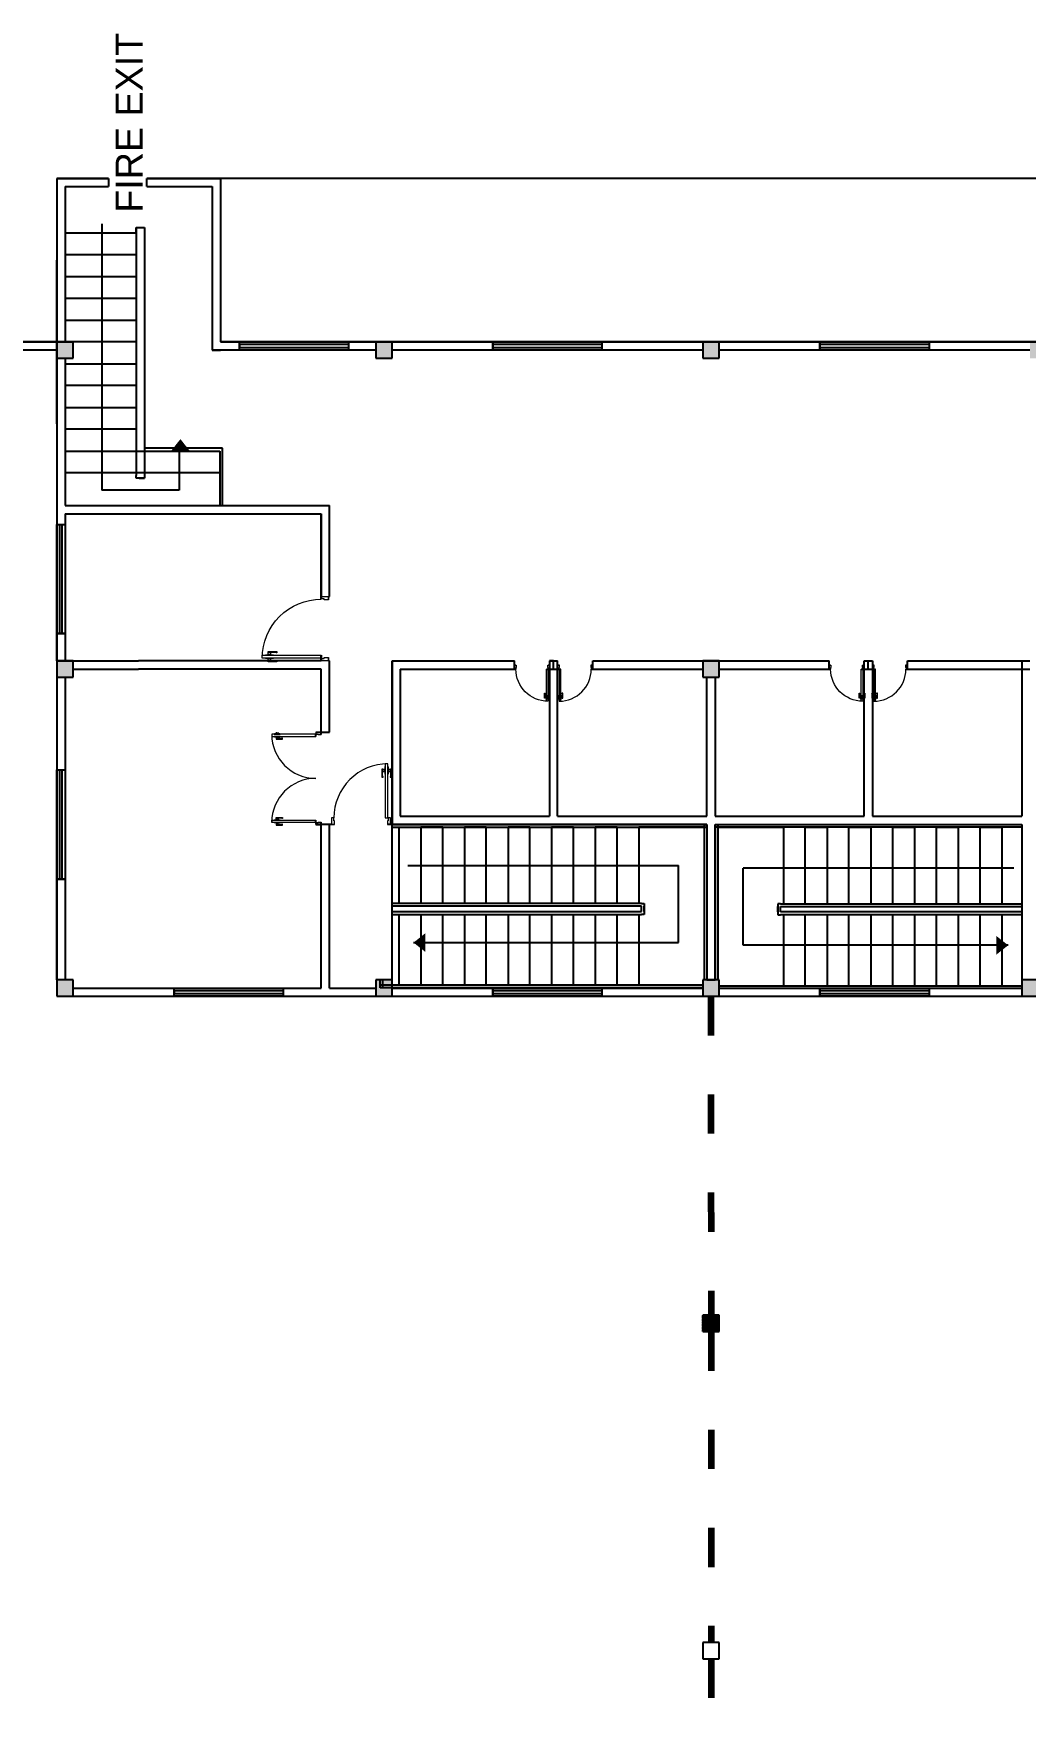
# Model space of a CAD drawing. Header units: millimetres. Extents: x 3339 to 2017737, y 4955 to 2748989.
# Drawn here: x 1051116 to 1069308, y 1700437 to 1731316 of the extents above; entities that cross this region are included whole.
import ezdxf

# ---------------------------------------------------------------- set-up
doc = ezdxf.new("R2010")
doc.units = ezdxf.units.MM
doc.header["$LTSCALE"] = 30
doc.linetypes.add('ACAD_ISO03W100', pattern=[30, 12, -18])
for name, color, linetype, lineweight in [('A-DETL-GENF', 92, 'Continuous', 13), ('A-DOOR', 31, 'Continuous', 13), ('T-WAL', 4, 'Continuous', 5)]:
    doc.layers.add(name, color=color, linetype=linetype, lineweight=lineweight)
doc.styles.get("Standard").update_dxf_attribs({"font": 'arial.ttf'})

# ---------------------------------------------------------------- blocks, each defined once
blk = doc.blocks.new('D4')
at = {"layer": 'A-DETL-GENF'}
for p, q in [((-1072, -29), (-1072, -112)), ((-1052, -29), (-1072, -29)), ((-1060, -41), (-1072, -30)), ((-1072, -112), (-1060, -112)), ((-1059, -112), (-1072, -112)), ((-1072, -112), (-1072, -150)), ((-1072, -150), (-1059, -150)), ((-1060, -112), (-1060, -41)), ((-1060, -41), (-1052, -41)), ((-1059, -150), (-1059, -112)), ((-1059, -115), (-1059, -147)), ((-1027, -115), (-1059, -115)), ((-1059, -147), (-1027, -147)), ((-1052, -41), (-1052, -29)), ((-1021, -74), (-1027, -80)), ((-1027, -80), (-1027, -182)), ((-1027, -147), (-1027, -115)), ((-1027, -182), (-1021, -188)), ((-1021, -188), (-1021, -74)), ((-974, -80), (-981, -74)), ((-981, -74), (-981, -188)), ((-981, -188), (-974, -182)), ((-974, -182), (-974, -80)), ((-943, -115), (-974, -115)), ((-974, -115), (-974, -147)), ((-974, -147), (-943, -147)), ((-930, -29), (-949, -29)), ((-949, -29), (-949, -41)), ((-949, -41), (-941, -41)), ((-943, -112), (-943, -150)), ((-930, -112), (-943, -112)), ((-943, -147), (-943, -115)), ((-943, -150), (-930, -150)), ((-941, -41), (-930, -30)), ((-941, -41), (-941, -112)), ((-941, -112), (-930, -112)), ((-930, -112), (-930, -29)), ((-930, -150), (-930, -112))]:
    blk.add_line(p, q, dxfattribs=at)
at = {"layer": 'A-DOOR', "lineweight": 18}
for p, q in [((-1059, 683), (-1024, 683)), ((-1014, 683), (-1059, 683)), ((-1059, 683), (-1059, 583)), ((-1059, 583), (-1024, 583)), ((-1024, 583), (-1024, 626)), ((-1024, 626), (-1014, 626)), ((-981, 583), (-1021, 583)), ((-1021, 583), (-1021, -231)), ((-1014, 626), (-1014, 683)), ((-981, -231), (-981, 583)), ((-169, 683), (-214, 683)), ((-214, 683), (-214, 626)), ((-214, 626), (-204, 626)), ((-204, 683), (-169, 683)), ((-204, 626), (-204, 583)), ((-204, 583), (-169, 583)), ((-169, 583), (-169, 683)), ((-1021, -231), (-981, -231))]:
    blk.add_line(p, q, dxfattribs=at)
at = {"layer": 'A-DOOR'}
blk.add_arc((-1021, 583), 814, 270, 0, dxfattribs=at)

msp = doc.modelspace()

# ---------------------------------------------------------------- hatches: boundary and pattern name
at = {"true_color": 0xf8d731}
h = msp.add_hatch(color=40, dxfattribs=at)
h.dxf.hatch_style = 1
h.paths.add_polyline_path([(1051841.166, 1725662.224), (1051691.166, 1725662.224), (1051541.166, 1725662.224), (1051541.166, 1725362.224), (1051841.166, 1725362.224)])
h.paths.add_polyline_path([(1057691.166, 1725662.224), (1057541.166, 1725662.224), (1057391.166, 1725662.224), (1057391.166, 1725512.224), (1057391.166, 1725362.224), (1057691.166, 1725362.224)])
h.paths.add_polyline_path([(1063691.166, 1725662.224), (1063541.166, 1725662.224), (1063391.166, 1725662.224), (1063391.166, 1725512.224), (1063391.166, 1725362.224), (1063691.166, 1725362.224)])
h.paths.add_polyline_path([(1063691.166, 1719812.224), (1063541.166, 1719812.224), (1063391.166, 1719812.224), (1063391.166, 1719662.224), (1063391.166, 1719512.224), (1063691.166, 1719512.224)])
h.paths.add_polyline_path([(1069691.166, 1725662.224), (1069541.166, 1725662.224), (1069391.166, 1725662.224), (1069391.166, 1725512.224), (1069391.166, 1725362.224), (1069691.166, 1725362.224)])
h.paths.add_polyline_path([(1075541.166, 1725662.224), (1075391.166, 1725662.224), (1075241.166, 1725662.224), (1075241.166, 1725512.224), (1075241.166, 1725362.224), (1075541.166, 1725362.224)])
h.paths.add_polyline_path([(1078691.166, 1725662.224), (1078541.166, 1725662.224), (1078391.166, 1725662.224), (1078391.166, 1725362.224), (1078691.166, 1725362.224)])
h.paths.add_polyline_path([(1084541.166, 1725662.224), (1084391.166, 1725662.224), (1084241.166, 1725662.224), (1084241.166, 1725512.224), (1084241.166, 1725362.224), (1084541.166, 1725362.224)])
h.paths.add_polyline_path([(1084541.166, 1719812.224), (1084391.166, 1719812.224), (1084241.166, 1719812.224), (1084241.166, 1719662.224), (1084241.166, 1719512.224), (1084541.166, 1719512.224)])
h.paths.add_polyline_path([(1075541.166, 1713962.224), (1075391.166, 1713962.224), (1075241.166, 1713962.224), (1075241.166, 1713812.224), (1075241.166, 1713662.224), (1075541.166, 1713662.224)])
h.paths.add_polyline_path([(1069541.166, 1713962.224), (1069391.166, 1713962.224), (1069241.166, 1713962.224), (1069241.166, 1713812.224), (1069241.166, 1713662.224), (1069541.166, 1713662.224)])
h.paths.add_polyline_path([(1063691.166, 1713962.224), (1063541.166, 1713962.224), (1063391.166, 1713962.224), (1063391.166, 1713662.224), (1063691.166, 1713662.224)])
h.paths.add_polyline_path([(1057691.166, 1713962.224), (1057541.166, 1713962.224), (1057391.166, 1713962.224), (1057391.166, 1713812.224), (1057391.166, 1713662.224), (1057691.166, 1713662.224)])
h.paths.add_polyline_path([(1051841.166, 1713962.224), (1051691.166, 1713962.224), (1051541.166, 1713962.224), (1051541.166, 1713812.224), (1051541.166, 1713662.224), (1051841.166, 1713662.224)])
h.paths.add_polyline_path([(1051841.166, 1719812.224), (1051691.166, 1719812.224), (1051541.166, 1719812.224), (1051541.166, 1719662.224), (1051541.166, 1719512.224), (1051841.166, 1719512.224)])
at = {"true_color": 0xcd2027}
h = msp.add_hatch(color=242, dxfattribs=at)
h.dxf.hatch_style = 1
h.paths.add_polyline_path([(1053808.547, 1723830.935), (1053808.547, 1723879.506), (1053978.547, 1723665.792), (1053808.547, 1723665.792)])
h.paths.add_polyline_path([(1053808.547, 1723879.506), (1053808.547, 1723830.935), (1053808.547, 1723665.792), (1053638.547, 1723665.792)])
h = msp.add_hatch(color=242, dxfattribs=at)
h.dxf.hatch_style = 1
h.paths.add_polyline_path([(1058134.025, 1714646.334), (1058085.453, 1714646.334), (1058299.167, 1714476.334), (1058299.167, 1714646.334)])
h.paths.add_polyline_path([(1058085.453, 1714646.334), (1058134.025, 1714646.334), (1058299.167, 1714646.334), (1058299.167, 1714816.334)])
h = msp.add_hatch(color=242, dxfattribs=at)
h.dxf.hatch_style = 1
h.paths.add_polyline_path([(1068943.833, 1714596.334), (1068992.405, 1714596.334), (1068778.691, 1714426.334), (1068778.691, 1714596.334)])
h.paths.add_polyline_path([(1068992.405, 1714596.334), (1068943.833, 1714596.334), (1068778.691, 1714596.334), (1068778.691, 1714766.334)])
at = {"ltscale": 2, "true_color": 0xf8d731}
h = msp.add_hatch(dxfattribs=at)
h.set_pattern_fill('ANGLE', color=40)
h.set_pattern_definition([(0, (853779.603, 1616602.153), (0, 6.985), [5.08, -1.905]), (90, (853779.603, 1616602.153), (-6.985, 4e-16), [5.08, -1.905])])
h.paths.add_polyline_path([(1063692.342, 1707812.224), (1063542.342, 1707812.224), (1063392.342, 1707812.224), (1063392.342, 1707662.224), (1063392.342, 1707512.224), (1063692.342, 1707512.224)])

# ---------------------------------------------------------------- linework, layer by layer
for p, q in [((1052491.166, 1728662.224), (1051541.166, 1728662.224)), ((1051541.166, 1728662.224), (1051541.166, 1727162.224)), ((1051541.166, 1728662.224), (1052491.166, 1728662.224)), ((1051541.166, 1728662.224), (1052491.166, 1728662.224)), ((1051691.166, 1728662.224), (1052491.166, 1728662.224)), ((1052491.166, 1728662.224), (1052491.166, 1728512.224)), ((1073541.166, 1728662.224), (1053191.166, 1728662.224)), ((1053191.166, 1728662.224), (1053541.166, 1728662.224)), ((1053191.166, 1728662.224), (1054541.166, 1728662.224)), ((1053191.166, 1728512.224), (1053191.166, 1728662.224)), ((1054541.166, 1728662.224), (1054541.166, 1725662.224)), ((1051691.166, 1728512.224), (1051691.166, 1727162.224)), ((1051691.166, 1728512.224), (1052491.166, 1728512.224)), ((1053191.166, 1728512.224), (1054391.166, 1728512.224)), ((1054391.166, 1728512.224), (1054391.166, 1725662.224)), ((1051541.166, 1724162.224), (1051541.166, 1727162.224)), ((1051541.166, 1727162.224), (1051541.166, 1725662.224)), ((1051691.166, 1727162.224), (1051691.166, 1725662.224)), ((1051841.166, 1725662.224), (1042541.166, 1725662.224)), ((1048541.166, 1725662.224), (1051541.166, 1725662.224)), ((1051541.166, 1725512.224), (1048691.166, 1725512.224)), ((1051541.166, 1725662.224), (1051541.166, 1724162.224)), ((1051541.166, 1725662.224), (1051841.166, 1725662.224)), ((1051541.166, 1725662.224), (1051541.166, 1713662.224)), ((1051541.166, 1725662.224), (1051541.166, 1725362.224)), ((1051841.166, 1725662.224), (1051541.166, 1725662.224)), ((1051541.166, 1725662.224), (1051541.166, 1725512.224)), ((1051541.166, 1725662.224), (1051541.166, 1719662.224)), ((1051541.166, 1725662.224), (1051541.166, 1719812.224)), ((1051541.166, 1725662.224), (1051541.166, 1722662.224)), ((1051841.166, 1725662.224), (1051691.166, 1725662.224)), ((1051841.166, 1725362.224), (1051841.166, 1725662.224)), ((1051841.166, 1725512.224), (1051841.166, 1725662.224)), ((1054391.166, 1725662.224), (1054391.166, 1725512.224)), ((1057391.166, 1725512.224), (1054391.166, 1725512.224)), ((1054391.166, 1725512.224), (1054541.166, 1725512.224)), ((1072541.166, 1725662.224), (1054541.166, 1725662.224)), ((1054541.166, 1725662.224), (1057541.166, 1725662.224)), ((1057391.166, 1725662.224), (1056891.166, 1725662.224)), ((1056891.166, 1725662.224), (1056891.166, 1725512.224)), ((1057391.166, 1725662.224), (1057391.166, 1725362.224)), ((1057691.166, 1725662.224), (1057391.166, 1725662.224)), ((1057391.166, 1725662.224), (1057391.166, 1725512.224)), ((1057541.166, 1725662.224), (1063541.166, 1725662.224)), ((1057691.166, 1725662.224), (1057541.166, 1725662.224)), ((1057691.166, 1725362.224), (1057691.166, 1725662.224)), ((1057691.166, 1725512.224), (1057691.166, 1725662.224)), ((1057691.166, 1725662.224), (1059541.166, 1725662.224)), ((1063391.166, 1725512.224), (1057691.166, 1725512.224)), ((1059541.166, 1725662.224), (1059541.166, 1725512.224)), ((1063391.166, 1725662.224), (1063391.166, 1725362.224)), ((1063691.166, 1725662.224), (1063391.166, 1725662.224)), ((1063391.166, 1725662.224), (1063391.166, 1725512.224)), ((1063541.166, 1725662.224), (1069541.166, 1725662.224)), ((1063691.166, 1725662.224), (1063541.166, 1725662.224)), ((1063691.166, 1725362.224), (1063691.166, 1725662.224)), ((1063691.166, 1725512.224), (1063691.166, 1725662.224)), ((1063691.166, 1725662.224), (1065541.166, 1725662.224)), ((1069391.166, 1725512.224), (1063691.166, 1725512.224)), ((1065541.166, 1725662.224), (1065541.166, 1725512.224)), ((1051541.166, 1725362.224), (1051841.166, 1725362.224)), ((1051691.166, 1725362.224), (1051691.166, 1722662.224)), ((1057391.166, 1725362.224), (1057691.166, 1725362.224)), ((1063391.166, 1725362.224), (1063691.166, 1725362.224)), ((1051691.166, 1722662.224), (1055541.166, 1722662.224)), ((1051691.166, 1722512.224), (1051691.166, 1719812.224)), ((1051691.166, 1722512.224), (1055541.166, 1722512.224)), ((1051691.166, 1722512.224), (1051691.166, 1719812.224)), ((1055541.166, 1722662.224), (1056541.166, 1722662.224)), ((1055541.166, 1722512.224), (1056391.166, 1722512.224)), ((1056391.166, 1720944.256), (1056391.166, 1722512.224)), ((1056391.166, 1722512.224), (1056391.166, 1720944.256)), ((1056541.166, 1720994.746), (1056541.166, 1722662.224)), ((1056524.033, 1720994.746), (1056541.166, 1720994.746)), ((1051541.166, 1719812.224), (1051541.166, 1720312.224)), ((1051541.166, 1720312.224), (1051691.166, 1720312.224)), ((1051541.166, 1719812.224), (1053041.166, 1719812.224)), ((1051541.166, 1719812.224), (1051541.166, 1719512.224)), ((1051841.166, 1719812.224), (1051541.166, 1719812.224)), ((1051541.166, 1719812.224), (1051541.166, 1719662.224)), ((1051841.166, 1719812.224), (1051691.166, 1719812.224)), ((1051841.166, 1719512.224), (1051841.166, 1719812.224)), ((1051841.166, 1719662.224), (1051841.166, 1719812.224)), ((1051841.166, 1719662.224), (1053041.166, 1719662.224)), ((1056391.166, 1719812.224), (1053041.166, 1719812.224)), ((1056391.166, 1719662.224), (1053041.166, 1719662.224)), ((1056391.166, 1719812.224), (1056391.166, 1719915.861)), ((1056391.166, 1719915.861), (1056391.166, 1719812.224)), ((1056391.166, 1718459.72), (1056391.166, 1719662.224)), ((1056524.033, 1719812.224), (1056541.166, 1719812.224)), ((1056541.166, 1718504.407), (1056541.166, 1719812.224)), ((1057691.166, 1713812.224), (1057691.166, 1719812.224)), ((1057691.166, 1719812.224), (1059934.335, 1719812.224)), ((1057691.166, 1719812.224), (1057691.166, 1716812.224)), ((1057841.166, 1719812.224), (1059934.335, 1719812.224)), ((1057841.166, 1719662.224), (1059961.824, 1719662.224)), ((1057841.166, 1719662.224), (1057841.166, 1716962.224)), ((1059934.335, 1719662.224), (1059934.335, 1719812.224)), ((1060521.74, 1719662.224), (1060784.591, 1719662.224)), ((1060578.166, 1719812.224), (1060728.166, 1719812.224)), ((1060578.166, 1719812.224), (1060691.166, 1719812.224)), ((1060653.166, 1719812.224), (1060578.166, 1719812.224)), ((1060578.166, 1719812.224), (1060578.166, 1716962.224)), ((1060653.166, 1719662.224), (1060653.166, 1719812.224)), ((1060728.166, 1716962.224), (1060728.166, 1719812.224)), ((1061344.508, 1719662.224), (1063391.166, 1719662.224)), ((1061371.997, 1719812.224), (1065707.737, 1719812.224)), ((1061371.997, 1719662.224), (1061371.997, 1719812.224)), ((1063391.166, 1719812.224), (1063391.166, 1719512.224)), ((1063691.166, 1719812.224), (1063391.166, 1719812.224)), ((1063391.166, 1719812.224), (1063391.166, 1719662.224)), ((1063691.166, 1719812.224), (1063541.166, 1719812.224)), ((1063691.166, 1719512.224), (1063691.166, 1719812.224)), ((1063691.166, 1719662.224), (1063691.166, 1719812.224)), ((1063691.166, 1719662.224), (1065735.227, 1719662.224)), ((1065707.737, 1719662.224), (1065707.737, 1719812.224)), ((1066295.143, 1719662.224), (1066557.994, 1719662.224)), ((1066353.166, 1719812.224), (1066503.166, 1719812.224)), ((1066353.166, 1716962.224), (1066353.166, 1719812.224)), ((1066428.166, 1719662.224), (1066428.166, 1719812.224)), ((1066428.166, 1719812.224), (1066503.166, 1719812.224)), ((1066503.166, 1719812.224), (1066503.166, 1717012.224)), ((1067117.91, 1719662.224), (1069391.166, 1719662.224)), ((1067145.4, 1719812.224), (1069391.166, 1719812.224)), ((1067145.4, 1719662.224), (1067145.4, 1719812.224)), ((1069241.166, 1719812.224), (1069241.166, 1716962.224)), ((1051541.166, 1719512.224), (1051841.166, 1719512.224)), ((1051691.166, 1719512.224), (1051691.166, 1713962.224)), ((1063391.166, 1719512.224), (1063691.166, 1719512.224)), ((1063466.166, 1716962.224), (1063466.166, 1719512.224)), ((1063616.166, 1719512.224), (1063616.166, 1716962.224)), ((1056290.298, 1718426.948), (1056290.298, 1718466.671)), ((1056291.859, 1718504.407), (1056391.166, 1718504.407)), ((1056391.166, 1718504.407), (1056541.166, 1718504.407)), ((1056290.298, 1717658.314), (1056290.298, 1717658.317)), ((1056290.298, 1716849.96), (1056290.298, 1716889.683)), ((1056391.166, 1713812.224), (1056391.166, 1716856.912)), ((1057841.166, 1716962.224), (1060578.166, 1716962.224)), ((1057841.166, 1716962.224), (1060578.166, 1716962.224)), ((1060728.166, 1716962.224), (1063466.166, 1716962.224)), ((1063616.166, 1716962.224), (1066353.166, 1716962.224)), ((1063616.166, 1716962.224), (1066353.166, 1716962.224)), ((1066503.166, 1717012.224), (1066503.166, 1717012.224)), ((1066503.166, 1717012.224), (1066503.166, 1716962.224)), ((1066503.166, 1716962.224), (1069241.166, 1716962.224)), ((1056291.859, 1716812.224), (1056391.166, 1716812.224)), ((1056578.31, 1716812.224), (1056291.859, 1716812.224)), ((1056541.166, 1713812.224), (1056541.166, 1716812.224)), ((1057691.166, 1716812.224), (1063466.166, 1716812.224)), ((1060578.166, 1716812.224), (1060728.166, 1716812.224)), ((1063466.166, 1716812.224), (1063466.166, 1713962.224)), ((1063616.166, 1716812.224), (1069241.166, 1716812.224)), ((1063616.166, 1713962.224), (1063616.166, 1716812.224)), ((1069241.166, 1716812.224), (1069241.166, 1713812.224)), ((1051541.166, 1713962.224), (1051541.166, 1715812.224)), ((1051541.166, 1715812.224), (1051691.166, 1715812.224)), ((1051541.166, 1713962.224), (1051541.166, 1713662.224)), ((1051841.166, 1713962.224), (1051541.166, 1713962.224)), ((1051541.166, 1713962.224), (1051541.166, 1713812.224)), ((1051841.166, 1713962.224), (1051691.166, 1713962.224)), ((1051841.166, 1713662.224), (1051841.166, 1713962.224)), ((1051841.166, 1713812.224), (1051841.166, 1713962.224)), ((1051841.166, 1713812.224), (1056391.166, 1713812.224)), ((1053691.166, 1713662.224), (1053691.166, 1713812.224)), ((1056541.166, 1713812.224), (1057391.166, 1713812.224)), ((1057391.166, 1713962.224), (1057391.166, 1713662.224)), ((1057691.166, 1713962.224), (1057391.166, 1713962.224)), ((1057391.166, 1713962.224), (1057391.166, 1713812.224)), ((1057691.166, 1713962.224), (1057541.166, 1713962.224)), ((1057691.166, 1713662.224), (1057691.166, 1713962.224)), ((1057691.166, 1713812.224), (1057691.166, 1713962.224)), ((1057691.166, 1713812.224), (1063391.166, 1713812.224)), ((1057691.166, 1713812.224), (1059541.166, 1713812.224)), ((1059541.166, 1713812.224), (1059541.166, 1713662.224)), ((1063391.166, 1713962.224), (1063391.166, 1713662.224)), ((1063391.166, 1713962.224), (1063391.166, 1713662.224)), ((1063691.166, 1713962.224), (1063391.166, 1713962.224)), ((1063391.166, 1713962.224), (1063391.166, 1713812.224)), ((1063466.166, 1713962.224), (1063616.166, 1713962.224)), ((1063691.166, 1713962.224), (1063541.166, 1713962.224)), ((1063691.166, 1713662.224), (1063691.166, 1713962.224)), ((1063691.166, 1713812.224), (1063691.166, 1713962.224)), ((1063691.166, 1713812.224), (1069241.166, 1713812.224)), ((1063691.166, 1713812.224), (1065541.166, 1713812.224)), ((1065541.166, 1713812.224), (1065541.166, 1713662.224)), ((1069241.166, 1713962.224), (1069241.166, 1713662.224)), ((1069541.166, 1713962.224), (1069241.166, 1713962.224)), ((1069241.166, 1713962.224), (1069241.166, 1713812.224)), ((1051541.166, 1713662.224), (1075541.166, 1713662.224)), ((1051541.166, 1713662.224), (1051841.166, 1713662.224)), ((1051541.166, 1713662.224), (1056541.166, 1713662.224)), ((1051541.166, 1713662.224), (1057541.166, 1713662.224)), ((1051541.166, 1713662.224), (1057691.166, 1713662.224)), ((1051841.166, 1713662.224), (1053691.166, 1713662.224)), ((1057391.166, 1713662.224), (1057691.166, 1713662.224)), ((1063391.166, 1713662.224), (1063691.166, 1713662.224)), ((1069241.166, 1713662.224), (1069541.166, 1713662.224))]:
    msp.add_line(p, q)
at = {"color": 242, "true_color": 0xcd2027}
for p, q in [((1052369.603, 1727831.207), (1052369.603, 1722942.153)), ((1052999.603, 1727761.207), (1052999.603, 1723211.207)), ((1052999.603, 1727661.207), (1052999.603, 1727761.207)), ((1052999.603, 1727761.207), (1053149.603, 1727761.207)), ((1052999.603, 1727761.207), (1053149.603, 1727761.207)), ((1053149.603, 1727761.207), (1053149.603, 1723161.207)), ((1051699.603, 1727661.207), (1052999.603, 1727661.207)), ((1052999.603, 1727261.207), (1051699.603, 1727261.207)), ((1051699.603, 1726861.207), (1052999.603, 1726861.207)), ((1052999.603, 1726461.207), (1051699.603, 1726461.207)), ((1051699.603, 1726061.207), (1052999.603, 1726061.207)), ((1052999.603, 1725661.207), (1051699.603, 1725661.207)), ((1051699.603, 1725261.207), (1052999.603, 1725261.207)), ((1052999.603, 1724861.207), (1051699.603, 1724861.207)), ((1051699.603, 1724461.207), (1052999.603, 1724461.207)), ((1052999.603, 1724061.207), (1051699.603, 1724061.207)), ((1051699.603, 1723661.207), (1054529.603, 1723661.207)), ((1054579.603, 1723711.207), (1053149.603, 1723711.207)), ((1053784.075, 1723665.356), (1053784.075, 1722944.319)), ((1054529.603, 1723661.207), (1054529.603, 1722661.207)), ((1054579.603, 1722661.207), (1054579.603, 1723711.207)), ((1054529.603, 1723261.207), (1051699.603, 1723261.207)), ((1052999.603, 1723161.207), (1052999.603, 1723211.207)), ((1053049.603, 1723161.207), (1052999.603, 1723161.207)), ((1053049.603, 1723161.207), (1053149.603, 1723161.207)), ((1053149.603, 1723161.207), (1053049.603, 1723161.207)), ((1053784.075, 1722942.554), (1052368.255, 1722942.554)), ((1054529.603, 1722661.207), (1054579.603, 1722661.207)), ((1063466.166, 1716812.224), (1057606.994, 1716812.224)), ((1063466.166, 1716812.224), (1057606.994, 1716812.224)), ((1057691.166, 1716762.27), (1063466.166, 1716762.27)), ((1057821.445, 1715363.579), (1057821.445, 1716762.27)), ((1058620.697, 1716762.27), (1058221.071, 1716762.27)), ((1058221.071, 1716762.27), (1058221.071, 1715363.579)), ((1058620.697, 1715363.579), (1058620.697, 1716762.27)), ((1059419.95, 1716762.27), (1059020.324, 1716762.27)), ((1059020.324, 1716762.27), (1059020.324, 1715363.579)), ((1059419.95, 1715363.579), (1059419.95, 1716762.27)), ((1060219.202, 1716762.27), (1059819.576, 1716762.27)), ((1059819.576, 1716762.27), (1059819.576, 1715363.579)), ((1060219.202, 1715363.579), (1060219.202, 1716762.27)), ((1061018.455, 1716762.27), (1060618.829, 1716762.27)), ((1060618.829, 1716762.27), (1060618.829, 1715363.579)), ((1061018.455, 1715363.579), (1061018.455, 1716762.27)), ((1061817.707, 1716762.27), (1061418.081, 1716762.27)), ((1061418.081, 1716762.27), (1061418.081, 1715363.579)), ((1061817.707, 1715363.579), (1061817.707, 1716762.27)), ((1063416.213, 1716762.27), (1062217.334, 1716762.27)), ((1062217.334, 1716762.27), (1062217.334, 1715363.579)), ((1063416.213, 1716812.224), (1063416.213, 1713962.224)), ((1063466.166, 1716762.27), (1063466.166, 1716812.224)), ((1063466.166, 1716812.224), (1063466.166, 1713962.224)), ((1063616.166, 1716812.224), (1069241.166, 1716812.224)), ((1063616.166, 1716762.224), (1063616.166, 1716812.224)), ((1063616.166, 1716812.224), (1069241.166, 1716812.224)), ((1063616.166, 1716812.224), (1063616.166, 1713962.224)), ((1069241.166, 1716762.094), (1063616.166, 1716762.094)), ((1063666.295, 1716812.224), (1063666.295, 1713962.224)), ((1063666.295, 1716762.094), (1064869.406, 1716762.094)), ((1064869.406, 1716762.094), (1064869.406, 1715358.465)), ((1065270.443, 1715358.465), (1065270.443, 1716762.094)), ((1065270.443, 1716762.094), (1065671.48, 1716762.094)), ((1065671.48, 1716762.094), (1065671.48, 1715358.465)), ((1066072.517, 1715358.465), (1066072.517, 1716762.094)), ((1066072.517, 1716762.094), (1066473.554, 1716762.094)), ((1066473.554, 1716762.094), (1066473.554, 1715358.465)), ((1066874.591, 1715358.465), (1066874.591, 1716762.094)), ((1066874.591, 1716762.094), (1067275.627, 1716762.094)), ((1067275.627, 1716762.094), (1067275.627, 1715358.465)), ((1067676.664, 1715358.465), (1067676.664, 1716762.094)), ((1067676.664, 1716762.094), (1068077.701, 1716762.094)), ((1068077.701, 1716762.094), (1068077.701, 1715358.465)), ((1068478.738, 1715358.465), (1068478.738, 1716762.094)), ((1068478.738, 1716762.094), (1068879.775, 1716762.094)), ((1068879.775, 1716762.094), (1068879.775, 1715358.465)), ((1057979.603, 1716062.153), (1062868.656, 1716062.153)), ((1062868.656, 1716062.153), (1062948.255, 1716062.153)), ((1062948.255, 1714646.334), (1062948.255, 1716062.153)), ((1064129.603, 1714596.334), (1064129.603, 1716012.153)), ((1064209.202, 1716012.153), (1064129.603, 1716012.153)), ((1069098.255, 1716012.153), (1064209.202, 1716012.153)), ((1062267.287, 1715363.579), (1057691.166, 1715363.579)), ((1062267.287, 1715313.625), (1057691.166, 1715313.625)), ((1062267.287, 1715363.579), (1062317.24, 1715363.579)), ((1062267.287, 1715213.719), (1062267.287, 1715313.625)), ((1062317.24, 1715363.579), (1062317.24, 1715313.625)), ((1062317.24, 1715213.719), (1062317.24, 1715313.625)), ((1062317.24, 1715313.625), (1062317.24, 1715213.719)), ((1064819.276, 1715358.465), (1064769.147, 1715358.465)), ((1064769.147, 1715358.465), (1064769.147, 1715308.335)), ((1064819.276, 1715358.465), (1069241.166, 1715358.465)), ((1057691.166, 1715213.719), (1062267.287, 1715213.719)), ((1057691.166, 1715163.765), (1062267.287, 1715163.765)), ((1057821.445, 1713864.98), (1057821.445, 1715163.765)), ((1058221.071, 1715163.765), (1058221.071, 1713864.98)), ((1058620.697, 1713864.98), (1058620.697, 1715163.765)), ((1059020.324, 1715163.765), (1059020.324, 1713864.98)), ((1059419.95, 1713864.98), (1059419.95, 1715163.765)), ((1059819.576, 1715163.765), (1059819.576, 1713864.98)), ((1060219.202, 1713864.98), (1060219.202, 1715163.765)), ((1060618.829, 1715163.765), (1060618.829, 1713864.98)), ((1061018.455, 1713864.98), (1061018.455, 1715163.765)), ((1061418.081, 1715163.765), (1061418.081, 1713864.98)), ((1061817.707, 1713864.98), (1061817.707, 1715163.765)), ((1062217.334, 1715163.765), (1062217.334, 1713864.98)), ((1062317.24, 1715163.765), (1062267.287, 1715163.765)), ((1062317.24, 1715213.719), (1062317.24, 1715163.765)), ((1064769.147, 1715208.076), (1064769.147, 1715308.335)), ((1064769.147, 1715308.335), (1064769.147, 1715208.076)), ((1064769.147, 1715208.076), (1064769.147, 1715157.947)), ((1064769.147, 1715157.947), (1064819.276, 1715157.947)), ((1064819.276, 1715208.076), (1064819.276, 1715308.335)), ((1064819.276, 1715308.335), (1069241.166, 1715308.335)), ((1069241.166, 1715208.076), (1064819.276, 1715208.076)), ((1069241.166, 1715157.947), (1064819.276, 1715157.947)), ((1064869.406, 1715157.947), (1064869.406, 1713854.577)), ((1065270.443, 1713854.577), (1065270.443, 1715157.947)), ((1065671.48, 1715157.947), (1065671.48, 1713854.577)), ((1066072.517, 1713854.577), (1066072.517, 1715157.947)), ((1066473.554, 1715157.947), (1066473.554, 1713854.577)), ((1066874.591, 1713854.577), (1066874.591, 1715157.947)), ((1067275.627, 1715157.947), (1067275.627, 1713854.577)), ((1067676.664, 1713854.577), (1067676.664, 1715157.947)), ((1068077.701, 1715157.947), (1068077.701, 1713854.577)), ((1068478.738, 1713854.577), (1068478.738, 1715157.947)), ((1068879.775, 1715157.947), (1068879.775, 1713854.577)), ((1058085.453, 1714646.334), (1062948.255, 1714646.334)), ((1068992.405, 1714596.334), (1064129.603, 1714596.334)), ((1057471.772, 1713815.027), (1057471.772, 1713962.224)), ((1063391.166, 1713864.98), (1057471.772, 1713864.98)), ((1063391.166, 1713815.027), (1057471.772, 1713815.027)), ((1057521.725, 1713815.027), (1057521.725, 1713962.224)), ((1058221.071, 1713864.98), (1057821.445, 1713864.98)), ((1059020.324, 1713864.98), (1058620.697, 1713864.98)), ((1059819.576, 1713864.98), (1059419.95, 1713864.98)), ((1060618.829, 1713864.98), (1060219.202, 1713864.98)), ((1061418.081, 1713864.98), (1061018.455, 1713864.98)), ((1062217.334, 1713864.98), (1061817.707, 1713864.98)), ((1063691.166, 1713854.577), (1069241.166, 1713854.577)), ((1064869.406, 1713854.577), (1065270.443, 1713854.577)), ((1065671.48, 1713854.577), (1066072.517, 1713854.577)), ((1066473.554, 1713854.577), (1066874.591, 1713854.577)), ((1067275.627, 1713854.577), (1067676.664, 1713854.577)), ((1068077.701, 1713854.577), (1068478.738, 1713854.577)), ((1068879.775, 1713854.577), (1069241.166, 1713854.577))]:
    msp.add_line(p, q, dxfattribs=at)
at = {"color": 9, "true_color": 0xafd9aa}
for p, q in [((1054891.166, 1725512.224), (1054891.166, 1725662.224)), ((1054891.166, 1725662.224), (1056891.166, 1725662.224)), ((1056891.166, 1725612.224), (1054891.166, 1725612.224)), ((1054891.166, 1725612.224), (1054891.166, 1725562.224)), ((1054891.166, 1725562.224), (1056891.166, 1725562.224)), ((1055891.166, 1725512.224), (1054891.166, 1725512.224)), ((1056891.166, 1725512.224), (1055891.166, 1725512.224)), ((1056891.166, 1725662.224), (1056891.166, 1725512.224)), ((1056891.166, 1725662.224), (1056891.166, 1725612.224)), ((1059541.166, 1725512.224), (1059541.166, 1725662.224)), ((1059541.166, 1725662.224), (1061541.166, 1725662.224)), ((1061541.166, 1725612.224), (1059541.166, 1725612.224)), ((1059541.166, 1725612.224), (1059541.166, 1725562.224)), ((1059541.166, 1725562.224), (1061541.166, 1725562.224)), ((1060541.166, 1725512.224), (1059541.166, 1725512.224)), ((1061541.166, 1725512.224), (1060541.166, 1725512.224)), ((1061541.166, 1725662.224), (1061541.166, 1725512.224)), ((1061541.166, 1725662.224), (1061541.166, 1725612.224)), ((1065541.166, 1725512.224), (1065541.166, 1725662.224)), ((1065541.166, 1725662.224), (1067541.166, 1725662.224)), ((1067541.166, 1725612.224), (1065541.166, 1725612.224)), ((1065541.166, 1725612.224), (1065541.166, 1725562.224)), ((1065541.166, 1725562.224), (1067541.166, 1725562.224)), ((1066541.166, 1725512.224), (1065541.166, 1725512.224)), ((1067541.166, 1725512.224), (1066541.166, 1725512.224)), ((1067541.166, 1725662.224), (1067541.166, 1725512.224)), ((1067541.166, 1725662.224), (1067541.166, 1725612.224)), ((1051541.166, 1722312.224), (1051691.166, 1722312.224)), ((1051541.166, 1720312.224), (1051541.166, 1722312.224)), ((1051541.166, 1722312.224), (1051591.166, 1722312.224)), ((1051591.166, 1722312.224), (1051591.166, 1720312.224)), ((1051641.166, 1720312.224), (1051641.166, 1722312.224)), ((1051691.166, 1722312.224), (1051691.166, 1721312.224)), ((1051691.166, 1721312.224), (1051691.166, 1720312.224)), ((1051691.166, 1720312.224), (1051541.166, 1720312.224)), ((1051591.166, 1720312.224), (1051641.166, 1720312.224)), ((1051541.166, 1717812.224), (1051691.166, 1717812.224)), ((1051541.166, 1715812.224), (1051541.166, 1717812.224)), ((1051541.166, 1717812.224), (1051591.166, 1717812.224)), ((1051591.166, 1717812.224), (1051591.166, 1715812.224)), ((1051641.166, 1715812.224), (1051641.166, 1717812.224)), ((1051691.166, 1717812.224), (1051691.166, 1716812.224)), ((1051691.166, 1716812.224), (1051691.166, 1715812.224)), ((1051691.166, 1715812.224), (1051541.166, 1715812.224)), ((1051591.166, 1715812.224), (1051641.166, 1715812.224)), ((1053691.166, 1713662.224), (1053691.166, 1713812.224)), ((1053691.166, 1713812.224), (1055691.166, 1713812.224)), ((1055691.166, 1713812.224), (1055691.166, 1713662.224)), ((1055691.166, 1713812.224), (1055691.166, 1713762.224)), ((1059541.166, 1713662.224), (1059541.166, 1713812.224)), ((1059541.166, 1713812.224), (1061541.166, 1713812.224)), ((1061541.166, 1713812.224), (1061541.166, 1713662.224)), ((1061541.166, 1713812.224), (1061541.166, 1713762.224)), ((1065541.166, 1713662.224), (1065541.166, 1713812.224)), ((1065541.166, 1713812.224), (1067541.166, 1713812.224)), ((1067541.166, 1713812.224), (1067541.166, 1713662.224)), ((1067541.166, 1713812.224), (1067541.166, 1713762.224)), ((1055691.166, 1713762.224), (1053691.166, 1713762.224)), ((1053691.166, 1713762.224), (1053691.166, 1713712.224)), ((1053691.166, 1713712.224), (1055691.166, 1713712.224)), ((1054691.166, 1713662.224), (1053691.166, 1713662.224)), ((1055691.166, 1713662.224), (1054691.166, 1713662.224)), ((1061541.166, 1713762.224), (1059541.166, 1713762.224)), ((1059541.166, 1713762.224), (1059541.166, 1713712.224)), ((1059541.166, 1713712.224), (1061541.166, 1713712.224)), ((1060541.166, 1713662.224), (1059541.166, 1713662.224)), ((1061541.166, 1713662.224), (1060541.166, 1713662.224)), ((1067541.166, 1713762.224), (1065541.166, 1713762.224)), ((1065541.166, 1713762.224), (1065541.166, 1713712.224)), ((1065541.166, 1713712.224), (1067541.166, 1713712.224)), ((1066541.166, 1713662.224), (1065541.166, 1713662.224)), ((1067541.166, 1713662.224), (1066541.166, 1713662.224))]:
    msp.add_line(p, q, dxfattribs=at)
at = {"ltscale": 2}
msp.add_line((1063391.166, 1713662.224), (1063541.166, 1713662.224), dxfattribs=at)
at = {"linetype": 'ACAD_ISO03W100', "lineweight": 200, "ltscale": 2}
for p, q in [((1063541.166, 1713662.224), (1063542.313, 1707812.224)), ((1063542.372, 1707512.224), (1063543.489, 1701812.224)), ((1063543.548, 1701512.224), (1063544.666, 1695812.224))]:
    msp.add_line(p, q, dxfattribs=at)
at = {"lineweight": -3, "ltscale": 2}
for p, q in [((1063392.342, 1707812.224), (1063392.342, 1707512.224)), ((1063692.342, 1707812.224), (1063392.342, 1707812.224)), ((1063392.342, 1707812.224), (1063392.342, 1707662.224)), ((1063692.342, 1707812.224), (1063542.342, 1707812.224)), ((1063692.342, 1707512.224), (1063692.342, 1707812.224)), ((1063692.342, 1707662.224), (1063692.342, 1707812.224)), ((1063392.342, 1707512.224), (1063692.342, 1707512.224)), ((1063393.519, 1701812.224), (1063393.519, 1701512.224)), ((1063693.519, 1701812.224), (1063393.519, 1701812.224)), ((1063393.519, 1701812.224), (1063393.519, 1701662.224)), ((1063693.519, 1701812.224), (1063543.519, 1701812.224)), ((1063693.519, 1701512.224), (1063693.519, 1701812.224)), ((1063693.519, 1701662.224), (1063693.519, 1701812.224)), ((1063393.519, 1701512.224), (1063693.519, 1701512.224))]:
    msp.add_line(p, q, dxfattribs=at)
at = {"layer": 'A-DETL-GENF'}
for p, q in [((1055532.363, 1718472.977), (1055526.057, 1718466.671)), ((1055526.057, 1718466.671), (1055639.564, 1718466.671)), ((1055526.057, 1718426.948), (1055532.363, 1718420.642)), ((1055639.564, 1718426.948), (1055526.057, 1718426.948)), ((1055633.258, 1718472.977), (1055532.363, 1718472.977)), ((1055532.363, 1718420.642), (1055633.258, 1718420.642)), ((1055567.046, 1718504.507), (1055567.046, 1718472.977)), ((1055567.046, 1718472.977), (1055598.575, 1718472.977)), ((1055598.575, 1718420.642), (1055567.046, 1718420.642)), ((1055567.046, 1718420.642), (1055567.046, 1718389.113)), ((1055598.575, 1718472.977), (1055598.575, 1718504.507)), ((1055598.575, 1718389.113), (1055598.575, 1718420.642)), ((1055639.564, 1718466.671), (1055633.258, 1718472.977)), ((1055633.258, 1718420.642), (1055639.564, 1718426.948)), ((1055601.728, 1718389.113), (1055563.893, 1718389.113)), ((1055563.893, 1718389.113), (1055563.893, 1718376.501)), ((1055563.893, 1718376.501), (1055601.728, 1718376.501)), ((1055567.046, 1718389.113), (1055598.575, 1718389.113)), ((1055601.728, 1718376.501), (1055601.728, 1718389.113)), ((1055671.792, 1718387.868), (1055601.728, 1718387.868)), ((1055601.728, 1718387.868), (1055601.728, 1718376.501)), ((1055601.728, 1718376.501), (1055683.564, 1718376.501)), ((1055683.564, 1718395.529), (1055671.792, 1718395.529)), ((1055671.792, 1718395.529), (1055671.792, 1718387.868)), ((1055671.792, 1718387.868), (1055683.159, 1718376.501)), ((1055683.564, 1718376.501), (1055683.564, 1718395.529)), ((1055526.057, 1716889.683), (1055532.363, 1716895.989)), ((1055639.564, 1716889.683), (1055526.057, 1716889.683)), ((1055532.363, 1716895.989), (1055633.258, 1716895.989)), ((1055563.893, 1716927.519), (1055563.893, 1716940.131)), ((1055563.893, 1716940.131), (1055601.728, 1716940.131)), ((1055601.728, 1716927.519), (1055563.893, 1716927.519)), ((1055567.046, 1716895.989), (1055567.046, 1716927.519)), ((1055567.046, 1716927.519), (1055598.575, 1716927.519)), ((1055598.575, 1716895.989), (1055567.046, 1716895.989)), ((1055598.575, 1716927.519), (1055598.575, 1716895.989)), ((1055601.728, 1716928.763), (1055601.728, 1716940.131)), ((1055601.728, 1716940.131), (1055683.564, 1716940.131)), ((1055601.728, 1716940.131), (1055601.728, 1716927.519)), ((1055671.792, 1716928.763), (1055601.728, 1716928.763)), ((1055633.258, 1716895.989), (1055639.564, 1716889.683)), ((1055671.792, 1716928.763), (1055683.159, 1716940.131)), ((1055671.792, 1716921.103), (1055671.792, 1716928.763)), ((1055683.564, 1716921.103), (1055671.792, 1716921.103)), ((1055683.564, 1716940.131), (1055683.564, 1716921.103)), ((1055526.057, 1716849.96), (1055639.564, 1716849.96)), ((1055532.363, 1716843.654), (1055526.057, 1716849.96)), ((1055633.258, 1716843.654), (1055532.363, 1716843.654)), ((1055601.728, 1716812.124), (1055563.893, 1716812.124)), ((1055563.893, 1716812.124), (1055563.893, 1716799.513)), ((1055563.893, 1716799.513), (1055601.728, 1716799.513)), ((1055567.046, 1716843.654), (1055598.575, 1716843.654)), ((1055567.046, 1716843.654), (1055567.046, 1716812.124)), ((1055567.046, 1716812.124), (1055598.575, 1716812.124)), ((1055598.575, 1716812.124), (1055598.575, 1716843.654)), ((1055601.728, 1716799.513), (1055601.728, 1716812.124)), ((1055671.792, 1716810.88), (1055601.728, 1716810.88)), ((1055601.728, 1716810.88), (1055601.728, 1716799.513)), ((1055601.728, 1716799.513), (1055683.564, 1716799.513)), ((1055639.564, 1716849.96), (1055633.258, 1716843.654)), ((1055683.564, 1716818.541), (1055671.792, 1716818.541)), ((1055671.792, 1716818.541), (1055671.792, 1716810.88)), ((1055671.792, 1716810.88), (1055683.159, 1716799.513)), ((1055683.564, 1716799.513), (1055683.564, 1716818.541))]:
    msp.add_line(p, q, dxfattribs=at)
at = {"layer": 'A-DOOR', "lineweight": 18}
for p, q in [((1056291.859, 1718466.671), (1055483.504, 1718466.671)), ((1055483.504, 1718466.671), (1055483.504, 1718426.948)), ((1055483.504, 1718426.948), (1056291.859, 1718426.948)), ((1056291.859, 1718504.407), (1056291.859, 1718469.65)), ((1056291.859, 1718469.65), (1056334.561, 1718469.65)), ((1056291.859, 1718426.948), (1056291.859, 1718466.671)), ((1056334.561, 1718469.65), (1056334.561, 1718459.72)), ((1056334.561, 1718459.72), (1056391.166, 1718459.72)), ((1056391.166, 1718459.72), (1056391.166, 1718504.407)), ((1055483.504, 1716849.96), (1055483.504, 1716889.683)), ((1055483.504, 1716889.683), (1056291.859, 1716889.683)), ((1056291.859, 1716889.683), (1056291.859, 1716849.96)), ((1056334.561, 1716846.981), (1056334.561, 1716856.912)), ((1056334.561, 1716856.912), (1056391.166, 1716856.912)), ((1056391.166, 1716856.912), (1056391.166, 1716812.224)), ((1056291.859, 1716849.96), (1055483.504, 1716849.96)), ((1056291.859, 1716812.224), (1056291.859, 1716846.981)), ((1056291.859, 1716846.981), (1056334.561, 1716846.981))]:
    msp.add_line(p, q, dxfattribs=at)
at = {"layer": 'A-DOOR'}
for centre, start, end in [((1056291.859, 1718466.671), 180, 270), ((1056291.859, 1716849.96), 90, 180)]:
    msp.add_arc(centre, 808.355, start, end, dxfattribs=at)
at = {"layer": 'T-WAL', "linetype": 'ByBlock'}
msp.add_line((1056266.513, 1717657.918), (1056266.513, 1717658.713), dxfattribs=at)

# ---------------------------------------------------------------- block references
at = {"layer": 'A-DOOR'}
for p, xscale, yscale, zscale, rotation in [((1055616.458, 1721219.031), -1.328676381366386, 1.328676381366386, 1.328676381366386, 270), ((1056372.812, 1717643.774), 1.217377047422565, 1.217377047422565, 1.217377047422565, 180)]:
    msp.add_blockref('D4', p, dxfattribs=dict(at, xscale=xscale, yscale=yscale, zscale=zscale, rotation=rotation))
at = {"layer": 'A-DOOR', "yscale": 0.7234058509916497, "zscale": 0.7234058509916497}
for p, xscale in [((1059812.221, 1719240.429), -0.7234058509916497), ((1061494.111, 1719240.429), 0.7234058509916497), ((1065585.624, 1719240.429), -0.7234058509916497), ((1067267.513, 1719240.429), 0.7234058509916497)]:
    msp.add_blockref('D4', p, dxfattribs=dict(at, xscale=xscale))

# ---------------------------------------------------------------- texts
msp.add_text('FIRE EXIT', height=494.3593, rotation=90).set_placement((1053113.962, 1728032.153))

doc.saveas('drawing.dxf')
